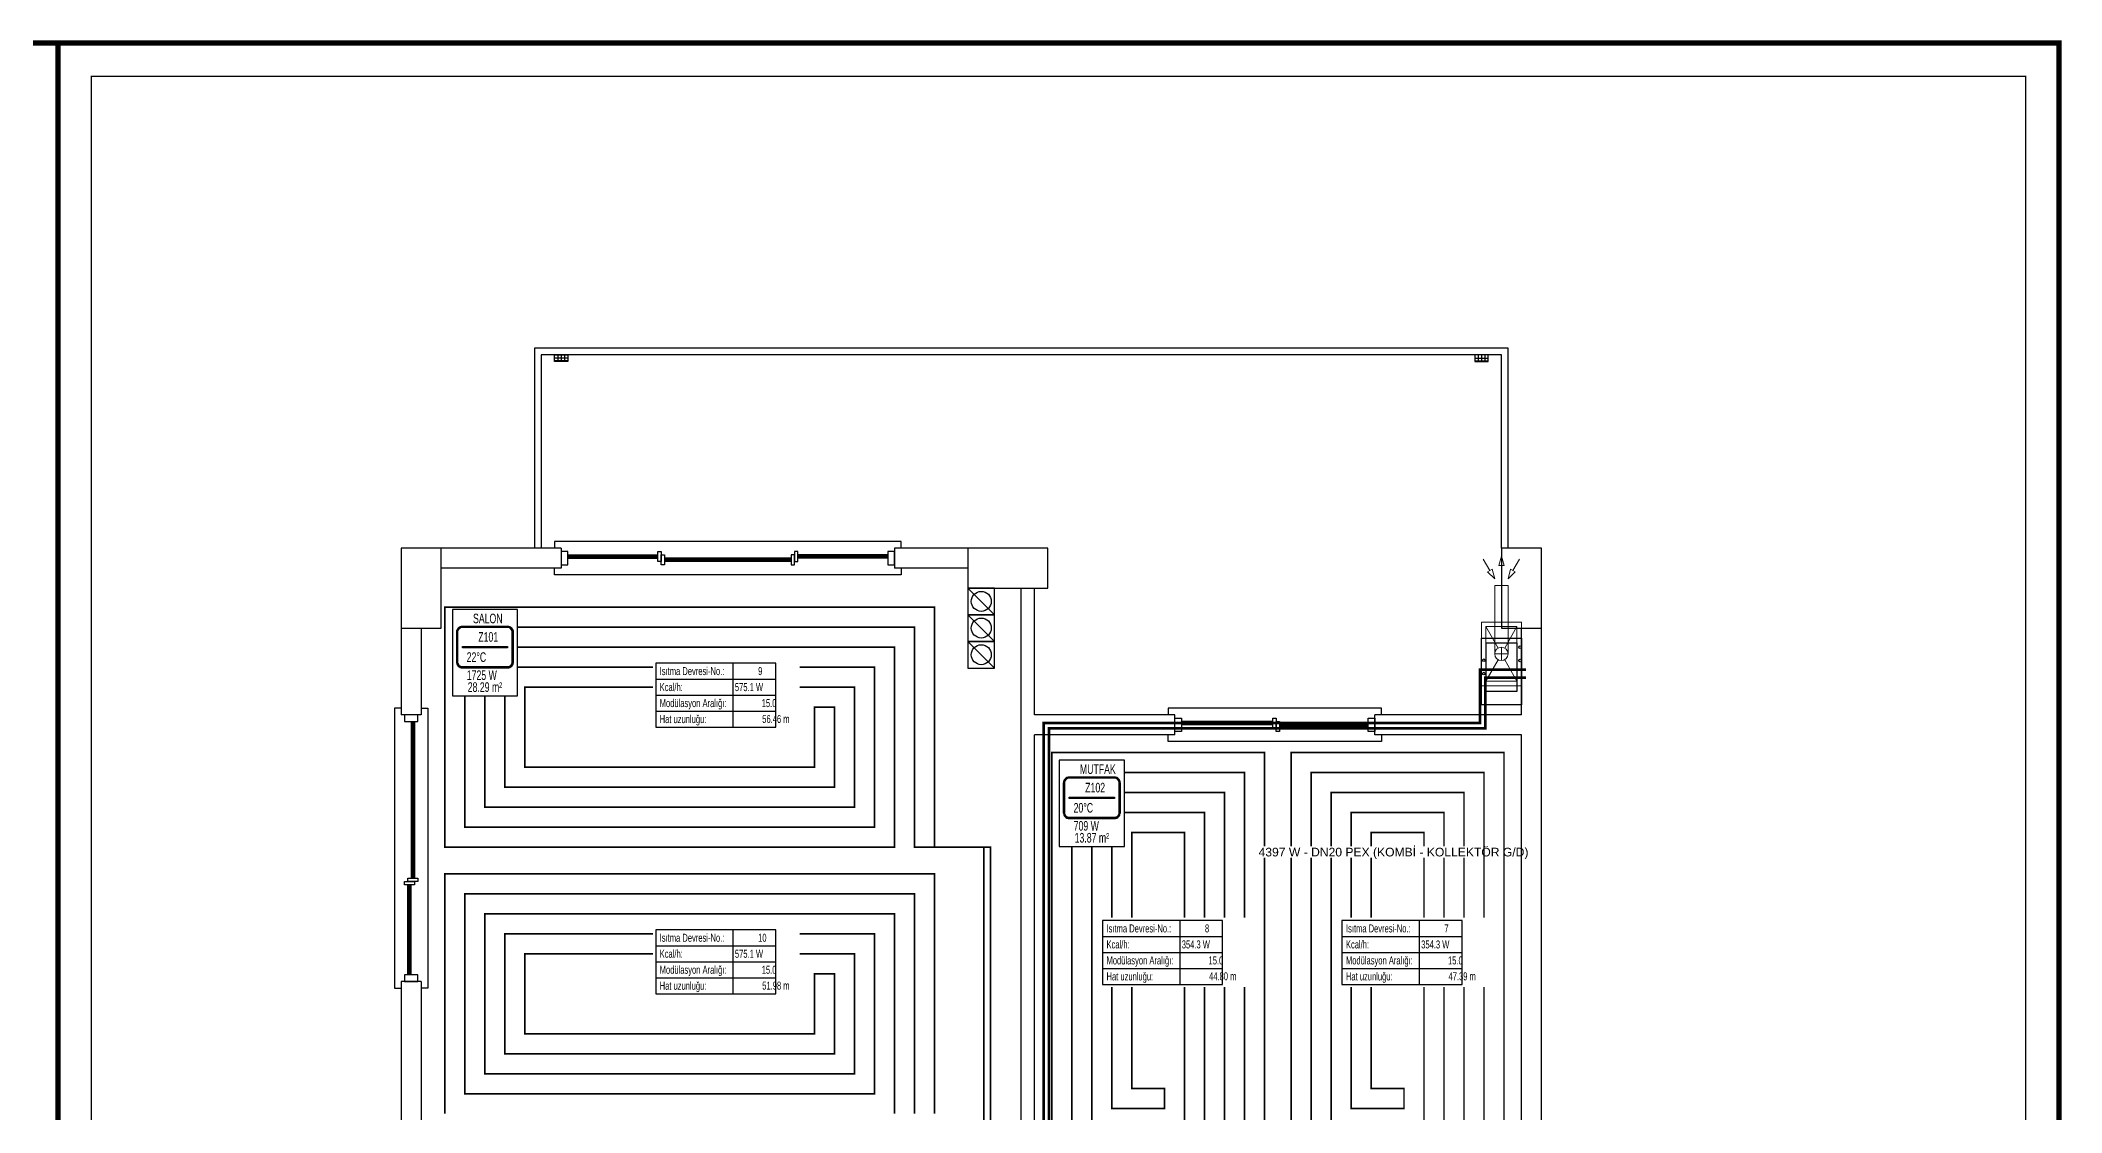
# Model space of a CAD drawing. Header units: centimetres. Extents: x -3952 to 14132, y 6348 to 11752.
# Drawn here: x 5987 to 7502, y 8198 to 9002 of the extents above; entities that cross this region are included whole.
import ezdxf
from ezdxf.enums import TextEntityAlignment as Align

# ---------------------------------------------------------------- set-up
doc = ezdxf.new("R2010")
doc.units = ezdxf.units.CM
doc.linetypes.add('ISITMA DONUS HATTI', pattern=[26, 20, -6])
for name, color, linetype in [('MD-YUK-BIRIMI', 7, 'Continuous'), ('MIMARI', 8, 'Continuous'), ('MIMARI-KOLON', 8, 'Continuous'), ('MTY-ISIKAYBIMAHAL', 2, 'Continuous'), ('MTY-ISITMA-DONUS-BORU', 30, 'ISITMA DONUS HATTI'), ('MTY-ISITMA-GIDIS-BORU', 10, 'Continuous'), ('MTY-PAFTA', 7, 'Continuous'), ('MTY-PEX-BORU', 1, 'Continuous'), ('MTY-RADYATÖR', 7, 'Continuous'), ('MTY-TEFRIS', 15, 'Continuous'), ('STM-ISITMA-CAP', 41, 'Continuous')]:
    doc.layers.add(name, color=color, linetype=linetype)
doc.layers.add('ROTAS-PAFTA-SINIRI', color=8, linetype='Continuous', plot=False)
doc.styles.add('MTYCAPLT', font='arial.ttf', dxfattribs={"width": 0.65, "height": 1})
doc.styles.add('ROTAS', font='arial.ttf')

# ---------------------------------------------------------------- blocks, each defined once
blk = doc.blocks.new('ROTAS_PAFTA')
blk.add_lwpolyline([(0, 0), (1, 0), (1, 1), (0, 1)], close=True)
blk = doc.blocks.new('MTY-RADYATOR MAHAL')
at = {"layer": 'MTY-ISIKAYBIMAHAL', "color": 2}
for points in [[(-35.7, 18.4), (-35.7, -18.4, 0.414214), (-28.2, -25.9), (28.2, -25.9, 0.414214), (35.7, -18.4), (35.7, 18.4, 0.414214), (28.2, 25.9), (-28.2, 25.9, 0.414214)], [(-34.2, 18.4), (-34.2, -18.4, 0.414214), (-28.2, -24.4), (28.2, -24.4, 0.414214), (34.2, -18.4), (34.2, 18.4, 0.414214), (28.2, 24.4), (-28.2, 24.4, 0.414214)]]:
    blk.add_lwpolyline(points, format="xyb", close=True, dxfattribs=at)
at = {"layer": 'MTY-ISIKAYBIMAHAL', "color": 4}
for points in [[(-35.2, 18.4), (-35.2, -18.4, 0.414214), (-28.2, -25.4), (28.2, -25.4, 0.414214), (35.2, -18.4), (35.2, 18.4, 0.414214), (28.2, 25.4), (-28.2, 25.4, 0.414214)], [(-34.7, 18.4), (-34.7, -18.4, 0.414214), (-28.2, -24.9), (28.2, -24.9, 0.414214), (34.7, -18.4), (34.7, 18.4, 0.414214), (28.2, 24.9), (-28.2, 24.9, 0.414214)]]:
    blk.add_lwpolyline(points, format="xyb", close=True, dxfattribs=at)
at = {"layer": 'MTY-ISIKAYBIMAHAL', "color": 2}
blk.add_lwpolyline([(-28.2, 0.8), (28.2, 0.8), (28.2, -0.8), (-28.2, -0.8)], close=True, dxfattribs=at)
at = {"layer": 'MTY-ISIKAYBIMAHAL', "color": 1, "style": 'MTYCAPLT', "width": 0.65}
for tag, p in [('MAHAL_001', (-14.9, 29.8)), ('NO_001', (-8.3, 6.7))]:
    blk.add_attdef(tag, p, '', height=12, rotation=360, dxfattribs=at)
at = {"layer": 'MTY-ISIKAYBIMAHAL', "color": 4, "style": 'MTYCAPLT', "width": 0.65}
for tag, p in [('DERECE_001', (-22.8, -18.5)), ('ISIKAYBI_001', (-22.7, -41.1))]:
    blk.add_attdef(tag, p, '', height=12, rotation=360, dxfattribs=at)
blk.add_attdef('ALAN', text='', height=12, rotation=360, dxfattribs=at).set_placement((0, -50), align=Align.MIDDLE_CENTER)
blk = doc.blocks.new('MTY-ETIKET')
at = {"layer": 'MTY-RADYATÖR'}
for p, q in [((2.69, 0), (2.69, 8)), ((-7, 6), (8, 6)), ((-7, 4), (8, 4)), ((-7, 2), (8, 2))]:
    blk.add_line(p, q, dxfattribs=at)
blk.add_lwpolyline([(8, 0), (8, 8), (-7, 8), (-7, 0)], close=True, dxfattribs=at)
at = {"layer": 'MTY-RADYATÖR', "style": 'MTYCAPLT', "width": 0.65}
for s, p in [('Kcal/h:', (-6.5, 5)), ('Isıtma Devresi-No.:', (-6.5, 7)), ('Modülasyon Aralığı:', (-6.5, 3)), ('Hat uzunluğu:', (-6.5, 1))]:
    blk.add_text(s, height=1, rotation=360, dxfattribs=at).set_placement(p, align=Align.MIDDLE_LEFT)
at = {"layer": 'MTY-RADYATÖR', "color": 2, "style": 'MTYCAPLT', "width": 0.65}
for tag, p in [('BORU_001', (-7.07, 4.59)), ('YER_001', (2.9, 4.5))]:
    blk.add_attdef(tag, p, '', height=1, dxfattribs=at)
at = {"layer": 'MTY-RADYATÖR', "style": 'MTYCAPLT', "width": 0.65}
for tag, p in [('NO1_001', (5.8, 6.5)), ('AR_001', (6.25, 2.5)), ('UZ_001', (6.31, 0.51))]:
    blk.add_attdef(tag, p, '', height=1, rotation=360, dxfattribs=at)
blk = doc.blocks.new('KOMBI1')
at = {"layer": 'MTY-TEFRIS', "color": 1, "lineweight": 20, "ltscale": 40}
for p, q in [((19.5, 17.5), (3.4, 26.6)), ((23.9, 20), (23.9, 10)), ((44.4, 26.6), (28.2, 17.5)), ((19.5, 12.5), (3.4, 3.4)), ((18.9, 15), (28.9, 15)), ((44.4, 3.4), (28.2, 12.5))]:
    blk.add_line(p, q, dxfattribs=at)
at = {"layer": 'MTY-TEFRIS', "color": 7, "lineweight": 20, "ltscale": 40}
for p, q in [((23.9, 20), (75.3, 20)), ((75.3, 20), (75.3, 10)), ((85.4, 25.3), (80.3, 20)), ((87.4, 21.8), (80.3, 20)), ((86.4, 23.6), (85.4, 25.3)), ((95, 28.6), (86.4, 23.6)), ((86.4, 23.6), (87.4, 21.8)), ((90.3, 15), (90.3, 17)), ((90.3, 17), (97.3, 15)), ((23.9, 10), (75.3, 10)), ((80.3, 15), (90.3, 15)), ((87.4, 8.2), (80.3, 10)), ((85.4, 4.7), (80.3, 10)), ((86.4, 6.5), (85.4, 4.7)), ((86.4, 6.5), (87.4, 8.2)), ((95, 1.4), (86.4, 6.5)), ((90.3, 15), (90.3, 13)), ((90.3, 13), (97.3, 15))]:
    blk.add_line(p, q, dxfattribs=at)
blk.add_lwpolyline([(0, 0), (47.8, 0), (47.8, 30), (0, 30)], close=True, dxfattribs=at)
at = {"layer": 'MTY-TEFRIS', "color": 1, "lineweight": 20, "ltscale": 40}
blk.add_lwpolyline([(3.4, 3.4), (44.4, 3.4), (44.4, 26.6), (3.4, 26.6)], close=True, dxfattribs=at)
at = {"layer": 'MTY-TEFRIS', "color": 7, "lineweight": 20, "ltscale": 40}
blk.add_circle((23.9, 15), 5, dxfattribs=at)
at = {"layer": 'MTY-TEFRIS', "color": 3, "ltscale": 10}
blk.add_circle((18.9, 1), 1, dxfattribs=at)
at = {"layer": 'MTY-TEFRIS', "color": 1, "ltscale": 10}
blk.add_circle((28.9, 1), 1, dxfattribs=at)
at = {"layer": 'MD-YUK-BIRIMI', "color": 3, "style": 'MTYCAPLT', "width": 0.65}
for tag, p in [('SOCP_001', (17.6, -0.5)), ('SO_001', (18.2, 0.5))]:
    blk.add_attdef(tag, p, '', height=1, dxfattribs=at)
at = {"layer": 'MD-YUK-BIRIMI', "color": 1, "style": 'MTYCAPLT', "width": 0.65}
for tag, p in [('SCCP_001', (27.6, -0.5)), ('SC_001', (28.3, 0.5))]:
    blk.add_attdef(tag, p, '', height=1, dxfattribs=at)

msp = doc.modelspace()

# ---------------------------------------------------------------- linework, layer by layer
at = {"layer": 'MIMARI'}
for p, q in [((6372.1, 8766.1), (6382.1, 8766.1)), ((6382.1, 8763.8), (6372.1, 8763.8)), ((6374.6, 8766.1), (6374.6, 8761.6)), ((6377.1, 8766.1), (6377.1, 8761.6)), ((6379.6, 8766.1), (6379.6, 8761.6)), ((7072.1, 8766.1), (7062.1, 8766.1)), ((7062.1, 8763.8), (7072.1, 8763.8)), ((7064.6, 8766.1), (7064.6, 8761.6)), ((7067.1, 8766.1), (7067.1, 8761.6)), ((7069.6, 8766.1), (7069.6, 8761.6)), ((6377.1, 8621.3), (6287.1, 8621.3)), ((6377.1, 8621.3), (6377.1, 8606.3)), ((6382.1, 8616.3), (6449.6, 8616.3)), ((6382.1, 8615.3), (6449.6, 8615.3)), ((6382.1, 8614.8), (6449.6, 8614.8)), ((6382.1, 8613.8), (6449.6, 8613.8)), ((6549.6, 8613.8), (6454.6, 8613.8)), ((6549.6, 8612.8), (6454.6, 8612.8)), ((6549.6, 8612.3), (6454.6, 8612.3)), ((6549.6, 8611.3), (6454.6, 8611.3)), ((6622.1, 8616.3), (6554.6, 8616.3)), ((6622.1, 8615.3), (6554.6, 8615.3)), ((6622.1, 8614.8), (6554.6, 8614.8)), ((6622.1, 8613.8), (6554.6, 8613.8)), ((6682.1, 8621.3), (6627.1, 8621.3)), ((6627.1, 8621.3), (6627.1, 8606.3)), ((6377.1, 8606.3), (6287.1, 8606.3)), ((6682.1, 8606.3), (6627.1, 8606.3)), ((6682.1, 8591.3), (6702.1, 8571.3)), ((6722.1, 8086.3), (6722.1, 8591.3)), ((6732.1, 8496.3), (6732.1, 8591.3)), ((6257.1, 8561.3), (6257.1, 8496.3)), ((6272.1, 8561.3), (6272.1, 8496.3)), ((6682.1, 8571.3), (6702.1, 8551.3)), ((7097.1, 8496.3), (7097.1, 8561.3)), ((7112.1, 8066.3), (7112.1, 8561.3)), ((6682.1, 8551.3), (6702.1, 8531.3)), ((6272.1, 8496.3), (6257.1, 8496.3)), ((6264.6, 8491.3), (6264.6, 8373.8)), ((6265.6, 8491.3), (6265.6, 8373.8)), ((6266.1, 8491.3), (6266.1, 8373.8)), ((6267.1, 8491.3), (6267.1, 8373.8)), ((6837.1, 8496.3), (6732.1, 8496.3)), ((6837.1, 8481.3), (6837.1, 8496.3)), ((6910.8, 8491.3), (6842.1, 8491.3)), ((6910.8, 8490.3), (6842.1, 8490.3)), ((6910.8, 8489.8), (6842.1, 8489.8)), ((6910.8, 8488.8), (6842.1, 8488.8)), ((6982.1, 8488.8), (6915.8, 8488.8)), ((6982.1, 8487.8), (6915.8, 8487.8)), ((6982.1, 8487.3), (6915.8, 8487.3)), ((6982.1, 8486.3), (6915.8, 8486.3)), ((7097.1, 8496.3), (6987.1, 8496.3)), ((6987.1, 8481.3), (6987.1, 8496.3)), ((6837.1, 8481.3), (6732.1, 8481.3)), ((6732.1, 8101.3), (6732.1, 8481.3)), ((7097.1, 8481.3), (6987.1, 8481.3)), ((7097.1, 8101.3), (7097.1, 8481.3)), ((6262.1, 8301.3), (6262.1, 8368.8)), ((6263.1, 8301.3), (6263.1, 8368.8)), ((6263.6, 8301.3), (6263.6, 8368.8)), ((6264.6, 8301.3), (6264.6, 8368.8)), ((6257.1, 8296.3), (6257.1, 7991.3)), ((6272.1, 8296.3), (6257.1, 8296.3)), ((6272.1, 8296.3), (6272.1, 7991.3))]:
    msp.add_line(p, q, dxfattribs=at)
for points in [[(7087.1, 8621.3), (7087.1, 8771.3), (6357.1, 8771.3), (6357.1, 8621.3)], [(7082.1, 8621.3), (7082.1, 8766.3), (6362.1, 8766.3), (6362.1, 8621.3)], [(6382.1, 8766.3), (6382.1, 8761.3), (6372.1, 8761.3), (6372.1, 8766.3), (6382.1, 8766.3)], [(6382.1, 8761.6), (6372.1, 8761.6)], [(7062.1, 8766.3), (7062.1, 8761.3), (7072.1, 8761.3), (7072.1, 8766.3), (7062.1, 8766.3)], [(7062.1, 8761.6), (7072.1, 8761.6)], [(6632.1, 8621.3), (6632.1, 8626.3), (6372.1, 8626.3), (6372.1, 8621.3)], [(6382.1, 8608.8), (6382.1, 8618.8), (6377.1, 8618.8), (6377.1, 8608.8), (6382.1, 8608.8)], [(6449.6, 8611.3), (6449.6, 8618.8), (6452.1, 8618.8), (6452.1, 8611.3), (6449.6, 8611.3)], [(6452.1, 8608.8), (6452.1, 8616.3), (6454.6, 8616.3), (6454.6, 8608.8), (6452.1, 8608.8)], [(6552.1, 8608.8), (6552.1, 8616.3), (6549.6, 8616.3), (6549.6, 8608.8), (6552.1, 8608.8)], [(6554.6, 8611.3), (6554.6, 8618.8), (6552.1, 8618.8), (6552.1, 8611.3), (6554.6, 8611.3)], [(6627.1, 8608.8), (6627.1, 8618.8), (6622.1, 8618.8), (6622.1, 8608.8), (6627.1, 8608.8)], [(6632.1, 8606.3), (6632.1, 8601.3), (6372.1, 8601.3), (6372.1, 8606.3)], [(6702.1, 8591.3), (6682.1, 8591.3), (6682.1, 8571.3), (6702.1, 8571.3), (6702.1, 8591.3)], [(6702.1, 8571.3), (6682.1, 8571.3), (6682.1, 8551.3), (6702.1, 8551.3), (6702.1, 8571.3)], [(6702.1, 8551.3), (6682.1, 8551.3), (6682.1, 8531.3), (6702.1, 8531.3), (6702.1, 8551.3)], [(7067.1, 8553.8), (7097.1, 8553.8), (7097.1, 8503.8), (7067.1, 8503.8), (7067.1, 8553.8)], [(7070.6, 8550.3), (7093.6, 8550.3), (7093.6, 8513.8), (7070.6, 8513.8), (7070.6, 8550.3)], [(6257.1, 8501.3), (6252.1, 8501.3), (6252.1, 8291.3), (6257.1, 8291.3)], [(6272.1, 8501.3), (6277.1, 8501.3), (6277.1, 8291.3), (6272.1, 8291.3)], [(6992.1, 8496.3), (6992.1, 8501.3), (6832.1, 8501.3), (6832.1, 8496.3)], [(6269.6, 8496.3), (6259.6, 8496.3), (6259.6, 8491.3), (6269.6, 8491.3), (6269.6, 8496.3)], [(6842.1, 8493.8), (6842.1, 8483.8), (6837.1, 8483.8), (6837.1, 8493.8), (6842.1, 8493.8)], [(6913.3, 8493.8), (6913.3, 8486.3), (6910.8, 8486.3), (6910.8, 8493.8), (6913.3, 8493.8)], [(6915.8, 8491.3), (6915.8, 8483.8), (6913.3, 8483.8), (6913.3, 8491.3), (6915.8, 8491.3)], [(6987.1, 8493.8), (6987.1, 8483.8), (6982.1, 8483.8), (6982.1, 8493.8), (6987.1, 8493.8)], [(6992.1, 8481.3), (6992.1, 8476.3), (6832.1, 8476.3), (6832.1, 8481.3)], [(6267.1, 8368.8), (6259.6, 8368.8), (6259.6, 8371.3), (6267.1, 8371.3), (6267.1, 8368.8)], [(6269.6, 8371.3), (6262.1, 8371.3), (6262.1, 8373.8), (6269.6, 8373.8), (6269.6, 8371.3)], [(6269.6, 8301.3), (6259.6, 8301.3), (6259.6, 8296.3), (6269.6, 8296.3), (6269.6, 8301.3)]]:
    msp.add_lwpolyline(points, dxfattribs=at)
for centre, radius in [((6692.1, 8581.3), 7.5), ((6692.1, 8561.3), 7.5), ((6692.1, 8541.3), 7.5), ((7068.8, 8537.1), 1), ((7068.8, 8527.1), 1)]:
    msp.add_circle(centre, radius, dxfattribs=at)
at = {"layer": 'MIMARI-KOLON'}
for points in [[(6257.1, 8621.3), (6257.1, 8561.3), (6287.1, 8561.3), (6287.1, 8621.3), (6257.1, 8621.3)], [(6742.1, 8621.3), (6682.1, 8621.3), (6682.1, 8591.3), (6742.1, 8591.3), (6742.1, 8621.3)], [(7082.1, 8621.3), (7082.1, 8561.3), (7112.1, 8561.3), (7112.1, 8621.3), (7082.1, 8621.3)]]:
    msp.add_lwpolyline(points, dxfattribs=at)
at = {"layer": 'MTY-ISITMA-DONUS-BORU', "const_width": 2}
msp.add_lwpolyline([(7100.5, 8530), (7066, 8530), (7066, 8490), (6739, 8490), (6739, 7920)], dxfattribs=at)
at = {"layer": 'MTY-ISITMA-GIDIS-BORU', "const_width": 2}
msp.add_lwpolyline([(7100.5, 8524), (7070, 8524), (7070, 8486), (6743, 8486), (6743, 7920)], dxfattribs=at)
at = {"layer": 'MTY-PAFTA'}
for points, const_width in [([(4500, 6350), (6000, 6350), (6000, 9000), (4500, 9000)], 4), ([(6000, 6350), (7500, 6350), (7500, 9000), (6000, 9000)], 4), ([(6025, 6375), (7475, 6375), (7475, 8975), (6025, 8975)], 1)]:
    msp.add_lwpolyline(points, close=True, dxfattribs=dict(at, const_width=const_width))
at = {"layer": 'MTY-PEX-BORU', "const_width": 1.2}
for points in [[(6694, 8033.5), (6694, 8397), (6657, 8397), (6657, 8577), (6290, 8577), (6290, 8397), (6627, 8397), (6627, 8547), (6320, 8547), (6320, 8427), (6597, 8427), (6597, 8517), (6350, 8517), (6350, 8457), (6567, 8457), (6567, 8502), (6582, 8502), (6582, 8442), (6335, 8442), (6335, 8532), (6612, 8532), (6612, 8412), (6305, 8412), (6305, 8562), (6642, 8562), (6642, 8397), (6699, 8397), (6699, 8038.5)], [(6904.5, 8126), (6904.5, 8468), (6745, 8468), (6745, 8156)], [(7084, 8126), (7084, 8468), (6924.5, 8468), (6924.5, 8156)], [(6760, 8171), (6760, 8453), (6889.5, 8453), (6889.5, 8141)], [(6939.5, 8171), (6939.5, 8453), (7069, 8453), (7069, 8141)], [(6874.5, 8156), (6874.5, 8438), (6775, 8438), (6775, 8186)], [(7054, 8156), (7054, 8438), (6954.5, 8438), (6954.5, 8186)], [(6844.5, 8186), (6844.5, 8408), (6805, 8408), (6805, 8216), (6829.5, 8216), (6829.5, 8201), (6790, 8201), (6790, 8423), (6859.5, 8423), (6859.5, 8171)], [(7024, 8186), (7024, 8408), (6984.5, 8408), (6984.5, 8216), (7009, 8216), (7009, 8201), (6969.5, 8201), (6969.5, 8423), (7039, 8423), (7039, 8171)], [(6657, 8197), (6657, 8377), (6290, 8377), (6290, 8197)], [(6627, 8197), (6627, 8347), (6320, 8347), (6320, 8227), (6597, 8227), (6597, 8317), (6350, 8317), (6350, 8257), (6567, 8257), (6567, 8302), (6582, 8302), (6582, 8242), (6335, 8242), (6335, 8332), (6612, 8332), (6612, 8212), (6305, 8212), (6305, 8362), (6642, 8362), (6642, 8197)]]:
    msp.add_lwpolyline(points, dxfattribs=at)

# ---------------------------------------------------------------- block references
at = {"layer": 'MTY-TEFRIS', "rotation": 90}
msp.add_blockref('KOMBI1', (7097, 8518), dxfattribs=at)
at = {"layer": 'ROTAS-PAFTA-SINIRI', "xscale": 1500, "yscale": 2650}
for p in [(4500, 6350), (6000, 6350)]:
    msp.add_blockref('ROTAS_PAFTA', p, dxfattribs=at)

# ---------------------------------------------------------------- next in the draw order: wipeouts: each hides what was drawn before it
for points in [[(6295.6, 8510.4), (6344.4, 8510.4), (6344.4, 8575.1), (6295.6, 8575.1)], [(6446, 8485), (6555.9, 8485), (6555.9, 8537), (6446, 8537)], [(6750.6, 8397.4), (6799.4, 8397.4), (6799.4, 8462.1), (6750.6, 8462.1)], [(7066.2, 8389), (6899, 8389), (6899, 8397.5), (7066.2, 8397.5)], [(6446, 8285), (6555.9, 8285), (6555.9, 8337), (6446, 8337)], [(6781, 8292), (6890.9, 8292), (6890.9, 8344), (6781, 8344)], [(6960.5, 8292), (7070.4, 8292), (7070.4, 8344), (6960.5, 8344)]]:
    msp.add_wipeout(points)

# ---------------------------------------------------------------- next in the draw order: linework, layer by layer
at = {"layer": 'MTY-ISIKAYBIMAHAL'}
for points in [[(6295.6, 8510.4), (6344.4, 8510.4), (6344.4, 8575.1), (6295.6, 8575.1)], [(6750.6, 8397.4), (6799.4, 8397.4), (6799.4, 8462.1), (6750.6, 8462.1)]]:
    msp.add_lwpolyline(points, close=True, dxfattribs=at)

# ---------------------------------------------------------------- next in the draw order: block references
at = {"layer": 'MTY-TEFRIS', "xscale": 0.6, "yscale": 0.6}
for p, values in [((6320, 8547), {'DERECE_001': '22°C', 'MAHAL_001': 'SALON', 'ISIKAYBI_001': '1725 W', 'NO_001': 'Z101', 'ALAN': '28.29 m²'}), ((6775, 8434), {'DERECE_001': '20°C', 'MAHAL_001': 'MUTFAK', 'ISIKAYBI_001': '709 W', 'NO_001': 'Z102', 'ALAN': '13.87 m²'})]:
    msp.add_blockref('MTY-RADYATOR MAHAL', p, dxfattribs=at).add_auto_attribs(values)
at = {"layer": 'MTY-TEFRIS'}
ref = msp.add_blockref('MTY-ETIKET', (6490, 8487), dxfattribs=dict(at, xscale=6, yscale=6))
ref.add_attrib('UZ_001', '56.46 m', (6527.9, 8490.1), dxfattribs={"layer": 'MTY-RADYATÖR', "height": 6, "rotation": 360, "style": 'MTYCAPLT', "width": 0.65})
ref.add_attrib('AR_001', '15.0', (6527.5, 8502), dxfattribs={"layer": 'MTY-RADYATÖR', "height": 6, "rotation": 360, "style": 'MTYCAPLT', "width": 0.65})
ref.add_attrib('NO1_001', '9', (6524.8, 8526), dxfattribs={"layer": 'MTY-RADYATÖR', "height": 6, "rotation": 360, "style": 'MTYCAPLT', "width": 0.65})
ref.add_attrib('YER_001', '575.1 W', (6507.4, 8514), dxfattribs={"layer": 'MTY-RADYATÖR', "color": 2, "height": 6, "style": 'MTYCAPLT', "width": 0.65})
ref = msp.add_blockref('MTY-ETIKET', (6490, 8287), dxfattribs=dict(at, xscale=6, yscale=6))
ref.add_attrib('UZ_001', '51.98 m', (6527.9, 8290.1), dxfattribs={"layer": 'MTY-RADYATÖR', "height": 6, "rotation": 360, "style": 'MTYCAPLT', "width": 0.65})
ref.add_attrib('AR_001', '15.0', (6527.5, 8302), dxfattribs={"layer": 'MTY-RADYATÖR', "height": 6, "rotation": 360, "style": 'MTYCAPLT', "width": 0.65})
ref.add_attrib('NO1_001', '10', (6524.8, 8326), dxfattribs={"layer": 'MTY-RADYATÖR', "height": 6, "rotation": 360, "style": 'MTYCAPLT', "width": 0.65})
ref.add_attrib('YER_001', '575.1 W', (6507.4, 8314), dxfattribs={"layer": 'MTY-RADYATÖR', "color": 2, "height": 6, "style": 'MTYCAPLT', "width": 0.65})
ref = msp.add_blockref('MTY-ETIKET', (6825, 8294), dxfattribs=dict(at, xscale=6, yscale=6))
ref.add_attrib('UZ_001', '44.80 m', (6862.9, 8297.1), dxfattribs={"layer": 'MTY-RADYATÖR', "height": 6, "rotation": 360, "style": 'MTYCAPLT', "width": 0.65})
ref.add_attrib('AR_001', '15.0', (6862.5, 8309), dxfattribs={"layer": 'MTY-RADYATÖR', "height": 6, "rotation": 360, "style": 'MTYCAPLT', "width": 0.65})
ref.add_attrib('NO1_001', '8', (6859.8, 8333), dxfattribs={"layer": 'MTY-RADYATÖR', "height": 6, "rotation": 360, "style": 'MTYCAPLT', "width": 0.65})
ref.add_attrib('YER_001', '354.3 W', (6842.4, 8321), dxfattribs={"layer": 'MTY-RADYATÖR', "color": 2, "height": 6, "style": 'MTYCAPLT', "width": 0.65})
ref = msp.add_blockref('MTY-ETIKET', (7004.5, 8294), dxfattribs=dict(at, xscale=6, yscale=6))
ref.add_attrib('UZ_001', '47.39 m', (7042.4, 8297.1), dxfattribs={"layer": 'MTY-RADYATÖR', "height": 6, "rotation": 360, "style": 'MTYCAPLT', "width": 0.65})
ref.add_attrib('AR_001', '15.0', (7042, 8309), dxfattribs={"layer": 'MTY-RADYATÖR', "height": 6, "rotation": 360, "style": 'MTYCAPLT', "width": 0.65})
ref.add_attrib('NO1_001', '7', (7039.3, 8333), dxfattribs={"layer": 'MTY-RADYATÖR', "height": 6, "rotation": 360, "style": 'MTYCAPLT', "width": 0.65})
ref.add_attrib('YER_001', '354.3 W', (7021.9, 8321), dxfattribs={"layer": 'MTY-RADYATÖR', "color": 2, "height": 6, "style": 'MTYCAPLT', "width": 0.65})

# ---------------------------------------------------------------- next in the draw order: texts
at = {"layer": 'STM-ISITMA-CAP', "style": 'ROTAS'}
msp.add_text('4397 W - DN20 PEX (KOMBİ - KOLLEKTÖR G/D)', height=6.5, dxfattribs=at).set_placement((6900, 8390))

doc.saveas('drawing.dxf')
